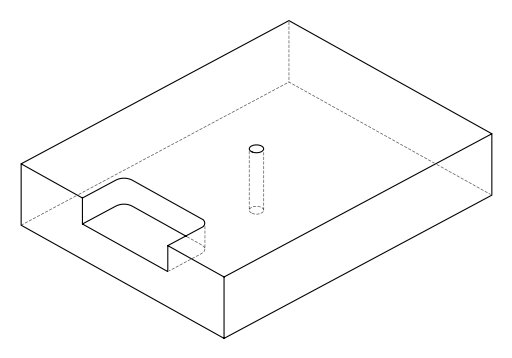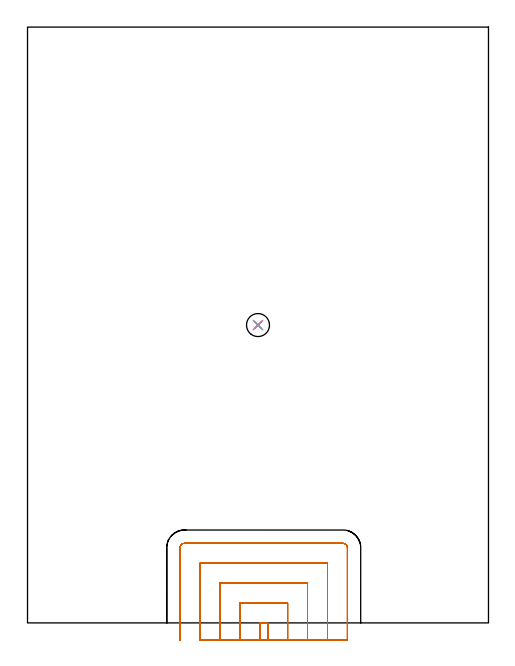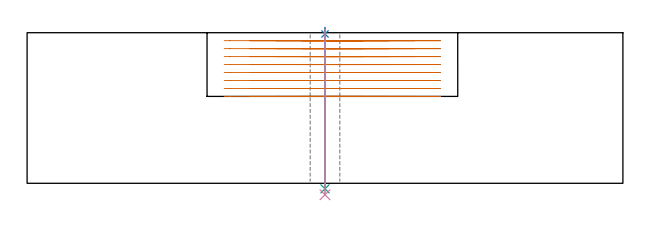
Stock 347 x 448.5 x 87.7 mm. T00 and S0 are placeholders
(PLAN: 4 operations, 3 tool changes, 21.9 min)
(1 MILL_SLOT | SLOT_PARTIAL_RECTANGULAR | UGT0201_094 | Follow Part, ap 5, ae 75% | 21.08 min | 375881 mm3)
(2 SPOT_DRILL | STEP1HOLE | NXT0321_9005460120000 | 0.03 min | 30 mm3)
(3 DRILL_THROUGH_HOLE_INTO_CENTER | STEP1HOLE | NXT0301_065 | 0.37 min | 6072 mm3)
(4 DRILL_TO_ENLARGE_THROUGH_HOLE | STEP1HOLE | UGT0301_244 | 0.39 min | 14477 mm3)
(TOOL UGT0201_094 | End mill 20 mm | D20 FL38 Z4)
(TOOL NXT0321_9005460120000 | NC Spot Drill, 142deg, 12mm, Carbide, Uncoated | D12 PA142 FL30 Z2)
(TOOL NXT0301_065 | Carbide Drill 9.4mm [860.1-0940-075A1-MM 2214] | D9.4 PA140 FL98 Z2)
(TOOL UGT0301_244 | Twist Drill 17.3 mm | D17.3 PA118 FL130 Z2)
(OP 1 MILL_SLOT)
G17 G21 G94 G90
T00 M6
G54
G17 G0 G90 X180.8 Y-13. S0 M3
G43 Z97.7 H0
Z83.062
G94 G1 Y-10. F250.
Y-0.1 F500.
X174.8
Y-10.
Y-13. F250.
X195.8
Y-10.
Y14.9 F500.
X159.8
Y-10.
Y-13. F250.
X210.8
Y-10.
Y29.9 F500.
X144.8
Y-10.
Y-13. F250.
X225.8
Y-10.
Y44.9 F500.
X129.8
Y-10.
Y-13. F250.
X240.8
Y-10.
Y56.6 F500.
G3 X237.5 Y59.9 R3.3
G1 X118.1
G3 X114.8 Y56.6 R3.3
G1 Y-10.
Y-13. F250.
G0 X180.8 Z78.425
G1 Y-10.
Y-0.1 F500.
X174.8
Y-10.
Y-13. F250.
X195.8
Y-10.
Y14.9 F500.
X159.8
Y-10.
Y-13. F250.
X210.8
Y-10.
Y29.9 F500.
X144.8
Y-10.
Y-13. F250.
X225.8
Y-10.
Y44.9 F500.
X129.8
Y-10.
Y-13. F250.
X240.8
Y-10.
Y56.6 F500.
G3 X237.5 Y59.9 R3.3
G1 X118.1
G3 X114.8 Y56.6 R3.3
G1 Y-10.
Y-13. F250.
G0 X180.8 Z73.787
G1 Y-10.
Y-0.1 F500.
X174.8
Y-10.
Y-13. F250.
X195.8
Y-10.
Y14.9 F500.
X159.8
Y-10.
Y-13. F250.
X210.8
Y-10.
Y29.9 F500.
X144.8
Y-10.
Y-13. F250.
X225.8
Y-10.
Y44.9 F500.
X129.8
Y-10.
Y-13. F250.
X240.8
Y-10.
Y56.6 F500.
G3 X237.5 Y59.9 R3.3
G1 X118.1
G3 X114.8 Y56.6 R3.3
G1 Y-10.
Y-13. F250.
G0 X180.8 Z69.15
G1 Y-10.
Y-0.1 F500.
X174.8
Y-10.
Y-13. F250.
X195.8
Y-10.
Y14.9 F500.
X159.8
Y-10.
Y-13. F250.
X210.8
Y-10.
Y29.9 F500.
X144.8
Y-10.
Y-13. F250.
X225.8
Y-10.
Y44.9 F500.
X129.8
Y-10.
Y-13. F250.
X240.8
Y-10.
Y56.6 F500.
G3 X237.5 Y59.9 R3.3
G1 X118.1
G3 X114.8 Y56.6 R3.3
G1 Y-10.
Y-13. F250.
G0 X180.8 Z64.512
G1 Y-10.
Y-0.1 F500.
X174.8
Y-10.
Y-13. F250.
X195.8
Y-10.
Y14.9 F500.
X159.8
Y-10.
Y-13. F250.
X210.8
Y-10.
Y29.9 F500.
X144.8
Y-10.
Y-13. F250.
X225.8
Y-10.
Y44.9 F500.
X129.8
Y-10.
Y-13. F250.
X240.8
Y-10.
Y56.6 F500.
G3 X237.5 Y59.9 R3.3
G1 X118.1
G3 X114.8 Y56.6 R3.3
G1 Y-10.
Y-13. F250.
G0 X180.8 Z59.875
G1 Y-10.
Y-0.1 F500.
X174.8
Y-10.
Y-13. F250.
X195.8
Y-10.
Y14.9 F500.
X159.8
Y-10.
Y-13. F250.
X210.8
Y-10.
Y29.9 F500.
X144.8
Y-10.
Y-13. F250.
X225.8
Y-10.
Y44.9 F500.
X129.8
Y-10.
Y-13. F250.
X240.8
Y-10.
Y56.6 F500.
G3 X237.5 Y59.9 R3.3
G1 X118.1
G3 X114.8 Y56.6 R3.3
G1 Y-10.
Y-13. F250.
G0 X180.8 Z55.237
G1 Y-10.
Y-0.1 F500.
X174.8
Y-10.
Y-13. F250.
X195.8
Y-10.
Y14.9 F500.
X159.8
Y-10.
Y-13. F250.
X210.8
Y-10.
Y29.9 F500.
X144.8
Y-10.
Y-13. F250.
X225.8
Y-10.
Y44.9 F500.
X129.8
Y-10.
Y-13. F250.
X240.8
Y-10.
Y56.6 F500.
G3 X237.5 Y59.9 R3.3
G1 X118.1
G3 X114.8 Y56.6 R3.3
G1 Y-10.
Y-13. F250.
G0 X180.8 Z50.6
G1 Y-10.
Y-0.1 F500.
X174.8
Y-10.
Y-13. F250.
X195.8
Y-10.
Y14.9 F500.
X159.8
Y-10.
Y-13. F250.
X210.8
Y-10.
Y29.9 F500.
X144.8
Y-10.
Y-13. F250.
X225.8
Y-10.
Y44.9 F500.
X129.8
Y-10.
Y-13. F250.
X240.8
Y-10.
Y56.6 F500.
G3 X237.5 Y59.9 R3.3
G1 X118.1
G3 X114.8 Y56.6 R3.3
G1 Y-10.
Y-13. F250.
G0 Z97.7
M5
M2
(OP 2 SPOT_DRILL)
G17 G21 G94 G90
T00 M6
G54
G17 G0 G90 X173.5 Y224.2 S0 M3
G43 Z97.7 H0
G94 G81 G98 Z86.955 F250. R90.7
G80
M5
M2
(OP 3 DRILL_THROUGH_HOLE_INTO_CENTER)
G17 G21 G94 G90
T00 M6
G54
G17 G0 G90 X173.5 Y224.2 S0 M3
G43 Z97.7 H1
G94 G73 G98 Z-3.211 F250. Q9.091 R89.7
G80
M5
M2
(OP 4 DRILL_TO_ENLARGE_THROUGH_HOLE)
G17 G21 G94 G90
T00 M6
G54
G17 G0 G90 X173.5 Y224.2 S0 M3
G43 Z97.7 H0
G94 G73 G98 Z-6.697 F250. Q15.733 R89.7
G80
M5
M2
